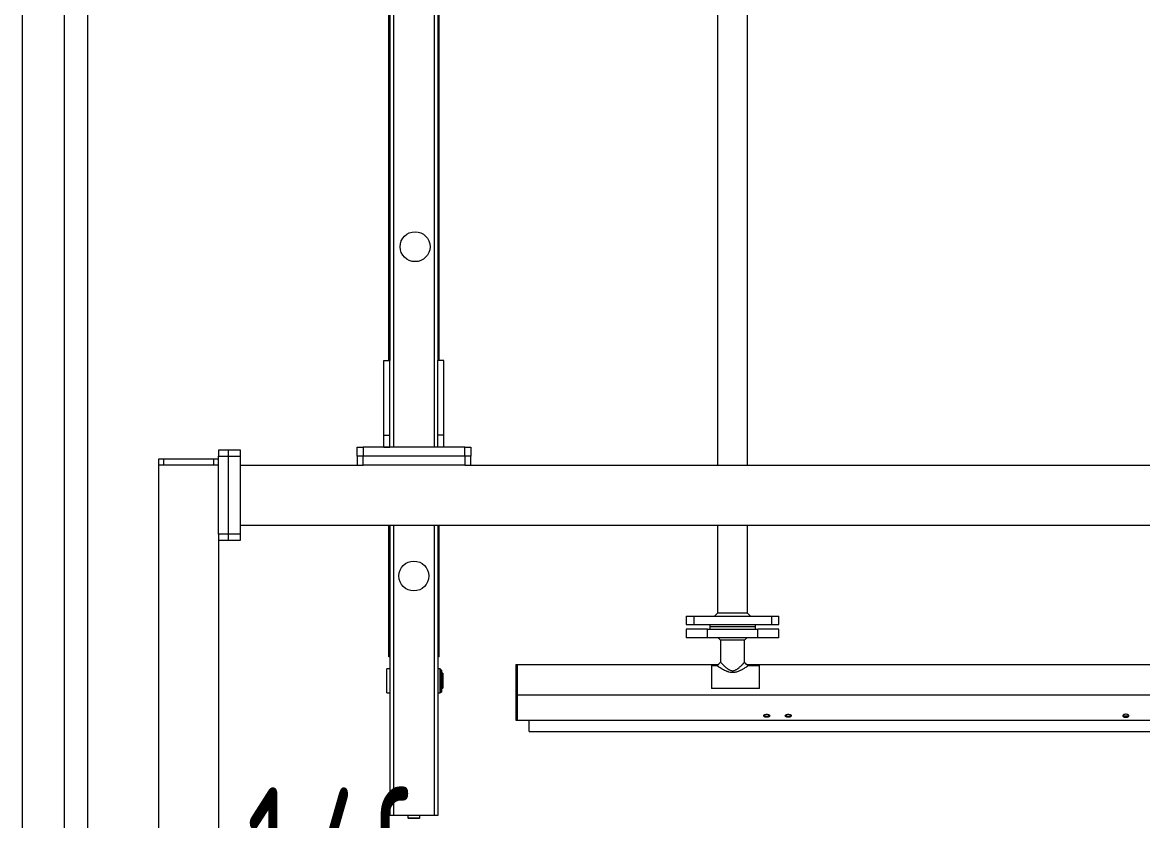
# Model space of a CAD drawing. Header units: millimetres. Extents: x -17820 to 17820, y -12600 to 12600.
# Drawn here: x 6076 to 7947, y 6544 to 7878 of the extents above; entities that cross this region are included whole.
import ezdxf

# ---------------------------------------------------------------- set-up
doc = ezdxf.new("R2010")
doc.units = ezdxf.units.MM
doc.linetypes.add('虚线', pattern=[2, 1, -1])
doc.layers.get('0').update_dxf_attribs({"lineweight": 35})
doc.layers.add('尺寸线层', color=3, linetype='Continuous', lineweight=18)
doc.layers.add('虚线层', color=6, linetype='虚线', lineweight=18)
doc.styles.add('机械', font='isocp', dxfattribs={"width": 0.667, "bigfont": 'gbcbig.shx'})
doc.dimstyles.new('标准', dxfattribs={"dimscale": 60, "dimtxt": 4, "dimasz": 3, "dimexe": 1, "dimexo": 0, "dimgap": 0.76128, "dimtad": 1, "dimdec": 1, "dimdsep": 46, "dimtxsty": '机械', "dimblk": '_CAXARROW', "dimcen": 0, "dimdle": 4, "dimclrt": 2, "dimaunit": 1, "dimazin": 2, "dimtfac": 0.707107, "dimtdec": 3, "dimtmove": 0, "dimatfit": 3, "dimfxl": 0, "dimfrac": 2, "dimtolj": 1, "dimlwd": 18, "dimarcsym": 0})

# ---------------------------------------------------------------- blocks, each defined once
blk = doc.blocks.new('*X186')
at = {"layer": '尺寸线层', "linetype": 'Continuous', "lineweight": 18}
for points in [[(11014.3, 9122.9), (10991.8, 8942.9), (11036.8, 8942.9)], [(11014.3, 4347.9), (10991.8, 4527.9), (11036.8, 4527.9)]]:
    blk.add_hatch(color=0, dxfattribs=at).paths.add_polyline_path(points, flags=0)
at = {"layer": '尺寸线层', "color": 0, "linetype": 'Continuous'}
for p, q in [((6587, 9122.9), (11074.3, 9122.9)), ((8682, 4347.9), (11074.3, 4347.9))]:
    blk.add_line(p, q, dxfattribs=at)
at = {"layer": '尺寸线层', "color": 0, "linetype": 'Continuous', "lineweight": 18}
blk.add_line((11014.3, 4347.9), (11014.3, 9122.9), dxfattribs=at)
at = {"layer": '尺寸线层', "color": 2, "insert": (10848.7, 6735.4), "char_height": 240, "width": 919.317, "attachment_point": 5, "rotation": 90, "line_spacing_factor": 0.939812, "style": '机械'}
blk.add_mtext('\\T1.1;4775', dxfattribs=at)
blk = doc.blocks.new('_CAXARROW')
blk.add_hatch(color=2).paths.add_polyline_path([(0, 0), (-1, 0.125), (-1, -0.125)], flags=0)
blk = doc.blocks.new('*X203')
at = {"layer": '尺寸线层', "linetype": 'Continuous', "lineweight": 18}
for points in [[(6075.5, 9740.3), (6255.5, 9717.8), (6255.5, 9762.8)], [(9180.5, 9740.3), (9000.5, 9717.8), (9000.5, 9762.8)]]:
    blk.add_hatch(color=0, dxfattribs=at).paths.add_polyline_path(points, flags=0)
at = {"layer": '尺寸线层', "color": 0, "linetype": 'Continuous'}
for p, q in [((6075.5, 5567.9), (6075.5, 9800.3)), ((9180.5, 6254.4), (9180.5, 9800.3))]:
    blk.add_line(p, q, dxfattribs=at)
at = {"layer": '尺寸线层', "color": 0, "linetype": 'Continuous', "lineweight": 18}
blk.add_line((9180.5, 9740.3), (6075.5, 9740.3), dxfattribs=at)
at = {"layer": '尺寸线层', "color": 2, "insert": (7628, 9906), "char_height": 240, "width": 827.842, "attachment_point": 5, "line_spacing_factor": 0.939812, "style": '机械'}
blk.add_mtext('\\T1.1;3105', dxfattribs=at)
blk = doc.blocks.new('BLOCK19_1')
at = {"color": 8, "linetype": 'Continuous', "lineweight": 15}
for p, q in [((-3462.7, 2380.9), (-3462.7, 475.9)), ((-3394.7, 2380.9), (-3394.7, 475.9)), ((-3462.7, 345.9), (-3462.7, -139.1)), ((-3394.7, 345.9), (-3394.7, -139.1))]:
    blk.add_line(p, q, dxfattribs=at)
at = {"color": 7, "linetype": 'Continuous', "lineweight": 15}
for p, q in [((-3470.7, 620.9), (-3470.7, 2200.9)), ((-3468.7, 2201.7), (-3468.7, 620.9)), ((-3388.7, 2201.7), (-3388.7, 620.9)), ((-3386.7, 620.9), (-3386.7, 2200.9)), ((-2921.2, 2097.9), (-2921.2, 445.9)), ((-2871.2, 445.9), (-2871.2, 2097.9)), ((-3478.7, 620.9), (-3468.7, 620.9)), ((-3478.7, 495.9), (-3478.7, 620.9)), ((-3468.7, 495.9), (-3468.7, 620.9)), ((-3378.7, 620.9), (-3388.7, 620.9)), ((-3388.7, 495.9), (-3388.7, 620.9)), ((-3378.7, 495.9), (-3378.7, 620.9)), ((-3478.7, 495.9), (-3468.7, 495.9)), ((-3478.7, 475.9), (-3478.7, 495.9)), ((-3468.7, 475.9), (-3468.7, 495.9)), ((-3378.7, 495.9), (-3388.7, 495.9)), ((-3388.7, 475.9), (-3388.7, 495.9)), ((-3378.7, 475.9), (-3378.7, 495.9)), ((-3738.2, 470.9), (-3755.2, 470.9)), ((-3755.2, 470.9), (-3755.2, 460.9)), ((-3738.2, 460.9), (-3738.2, 470.9)), ((-3718.2, 470.9), (-3738.2, 470.9)), ((-3718.2, 460.9), (-3718.2, 470.9)), ((-3523.7, 460.9), (-3523.7, 475.9)), ((-3523.7, 475.9), (-3513.7, 475.9)), ((-3513.7, 475.9), (-3513.7, 460.9)), ((-3343.7, 475.9), (-3513.7, 475.9)), ((-3478.7, 475.9), (-3468.7, 475.9)), ((-3378.7, 475.9), (-3388.7, 475.9)), ((-3343.7, 460.9), (-3343.7, 475.9)), ((-3343.7, 475.9), (-3333.7, 475.9)), ((-3333.7, 475.9), (-3333.7, 460.9)), ((-3855.2, 455.9), (-3855.2, 445.9)), ((-3847.2, 455.9), (-3855.2, 455.9)), ((-3847.2, 455.9), (-3847.2, 445.9)), ((-3763.2, 455.9), (-3847.2, 455.9)), ((-3763.2, 455.9), (-3763.2, 445.9)), ((-3755.2, 455.9), (-3763.2, 455.9)), ((-3755.2, 460.9), (-3738.2, 460.9)), ((-3755.2, 330.9), (-3755.2, 460.9)), ((-3738.2, 330.9), (-3738.2, 460.9)), ((-3738.2, 460.9), (-3718.2, 460.9)), ((-3718.2, 330.9), (-3718.2, 460.9)), ((-3523.7, 460.9), (-3523.7, 445.9)), ((-3513.7, 460.9), (-3523.7, 460.9)), ((-3513.7, 445.9), (-3513.7, 460.9)), ((-3343.7, 460.9), (-3513.7, 460.9)), ((-3343.7, 460.9), (-3343.7, 445.9)), ((-3333.7, 460.9), (-3343.7, 460.9)), ((-3333.7, 445.9), (-3333.7, 460.9)), ((-3855.2, 445.9), (-3855.2, -759.1)), ((-3847.2, 445.9), (-3855.2, 445.9)), ((-3763.2, 445.9), (-3847.2, 445.9)), ((-3755.2, 445.9), (-3763.2, 445.9)), ((-3718.2, 445.9), (-3523.5, 445.9)), ((-3523.5, 445.9), (-3513.7, 445.9)), ((-3343.7, 445.9), (-3513.7, 445.9)), ((-3343.7, 445.9), (-3333.9, 445.9)), ((-3333.9, 445.9), (-1708.5, 445.9)), ((-3718.2, 345.9), (-1324.2, 345.9)), ((-3470.7, 125.9), (-3470.7, 345.9)), ((-3468.7, 345.9), (-3468.7, -139.1)), ((-3388.7, 345.9), (-3388.7, -139.1)), ((-3386.7, 125.9), (-3386.7, 345.9)), ((-2921.2, 345.9), (-2921.2, 198.9)), ((-2871.2, 198.9), (-2871.2, 345.9)), ((-3738.2, 330.9), (-3755.2, 330.9)), ((-3755.2, 330.9), (-3755.2, 320.9)), ((-3755.2, 320.9), (-3738.2, 320.9)), ((-3755.2, 320.9), (-3755.2, -759.1)), ((-3738.2, 320.9), (-3738.2, 330.9)), ((-3718.2, 330.9), (-3738.2, 330.9)), ((-3738.2, 320.9), (-3718.2, 320.9)), ((-3718.2, 320.9), (-3718.2, 330.9)), ((-2973.7, 193.9), (-2973.7, 179.9)), ((-2973.7, 193.9), (-2961.2, 193.9)), ((-2961.2, 193.9), (-2961.2, 179.9)), ((-2961.2, 193.9), (-2831.2, 193.9)), ((-2921.2, 198.9), (-2926.2, 193.9)), ((-2913.9, 198.9), (-2921.2, 198.9)), ((-2871.2, 198.9), (-2913.9, 198.9)), ((-2866.2, 193.9), (-2871.2, 198.9)), ((-2831.2, 193.9), (-2818.7, 193.9)), ((-2831.2, 193.9), (-2831.2, 179.9)), ((-2818.7, 179.9), (-2818.7, 193.9)), ((-2973.7, 179.9), (-2961.2, 179.9)), ((-2973.7, 171.9), (-2973.7, 157.9)), ((-2938.4, 171.9), (-2973.7, 171.9)), ((-2961.2, 179.9), (-2831.2, 179.9)), ((-2938.4, 157.9), (-2938.4, 171.9)), ((-2938.4, 171.9), (-2854, 171.9)), ((-2934.2, 179.9), (-2934.2, 175.9)), ((-2934.2, 175.9), (-2934.2, 171.9)), ((-2896.2, 175.9), (-2934.2, 175.9)), ((-2923.1, 175.9), (-2934.2, 175.9)), ((-2858.2, 175.9), (-2923.1, 175.9)), ((-2858.2, 175.9), (-2896.2, 175.9)), ((-2858.2, 175.9), (-2858.2, 179.9)), ((-2858.2, 171.9), (-2858.2, 175.9)), ((-2818.7, 171.9), (-2854, 171.9)), ((-2854, 157.9), (-2854, 171.9)), ((-2831.2, 179.9), (-2818.7, 179.9)), ((-2818.7, 157.9), (-2818.7, 171.9)), ((-2938.4, 157.9), (-2973.7, 157.9)), ((-2854, 157.9), (-2938.4, 157.9)), ((-2920.2, 157.9), (-2916.2, 153.9)), ((-2916.2, 153.9), (-2916.2, 116.8)), ((-2896.2, 153.9), (-2916.2, 153.9)), ((-2876.2, 153.9), (-2896.2, 153.9)), ((-2876.2, 153.9), (-2872.2, 157.9)), ((-2876.2, 116.8), (-2876.2, 153.9)), ((-2818.7, 157.9), (-2854, 157.9)), ((-3468.7, 125.9), (-3470.7, 125.9)), ((-3386.7, 125.9), (-3388.7, 125.9)), ((-3258.2, 112.9), (-3256.2, 112.9)), ((-3258.2, 112.9), (-3258.2, 45.6)), ((-3256.2, 112.9), (-2931.2, 112.9)), ((-3256.2, 112.9), (-3256.2, 62.5)), ((-2931.2, 112.9), (-2931.2, 72.9)), ((-2931.2, 112.9), (-2920.2, 112.9)), ((-2916.2, 116.8), (-2922.2, 110.9)), ((-2872.3, 112.9), (-2851.2, 112.9)), ((-2851.2, 72.9), (-2851.2, 112.9)), ((-2851.2, 112.9), (-2191.2, 112.9)), ((-3468.7, 105.9), (-3473.7, 105.9)), ((-3473.7, 85.9), (-3473.7, 105.9)), ((-3384.7, 105.9), (-3388.7, 105.9)), ((-3383.7, 104.9), (-3384.7, 105.9)), ((-3384.7, 65.9), (-3384.7, 105.9)), ((-3383.7, 104.9), (-3383.7, 66.9)), ((-3382.5, 103.6), (-3383.7, 103.6)), ((-3382.5, 103.6), (-3382.5, 74.3)), ((-3382.4, 97.8), (-3382.5, 97.8)), ((-3380.4, 98.4), (-3382.4, 98.4)), ((-3382.4, 98.4), (-3382.4, 73.4)), ((-3380.4, 98.4), (-3380.4, 73.4)), ((-2922.2, 110.9), (-2931.2, 110.9)), ((-2876.2, 110.9), (-2876.3, 110.9)), ((-2851.2, 110.9), (-2870.3, 110.9)), ((-3473.7, 65.9), (-3473.7, 85.9)), ((-3473.7, 65.9), (-3468.7, 65.9)), ((-3388.7, 65.9), (-3384.7, 65.9)), ((-3384.7, 65.9), (-3383.7, 66.9)), ((-3383.7, 74.3), (-3382.5, 74.3)), ((-3382.5, 70.6), (-3383.7, 70.6)), ((-3383.7, 69.4), (-3382.5, 69.4)), ((-3383.7, 69.4), (-3383.7, 66.9)), ((-3383.7, 66.9), (-3382.5, 66.9)), ((-3382.5, 74.3), (-3382.5, 70.6)), ((-3382.5, 73.9), (-3382.4, 73.9)), ((-3382.5, 70.6), (-3382.5, 69.4)), ((-3382.5, 69.4), (-3382.5, 66.9)), ((-3382.4, 73.4), (-3380.4, 73.4)), ((-3256.2, 62.5), (-1786.2, 62.5)), ((-3256.2, 62.5), (-3256.2, 20)), ((-2851.2, 72.9), (-2931.2, 72.9)), ((-3258.2, 45.6), (-3258.2, 20)), ((-3258.2, 45.6), (-3256.2, 45.6)), ((-3256.2, 45.6), (-3256.2, 20)), ((-3258.2, 20), (-3256.2, 20)), ((-3256.2, 20), (-1786.2, 20)), ((-3236.2, 1), (-3236.2, 20)), ((-3236.2, 1), (-1806.2, 1)), ((-3462.7, -139.1), (-3468.7, -139.1)), ((-3394.7, -139.1), (-3462.7, -139.1)), ((-3438.7, -139.1), (-3438.7, -143.1)), ((-3438.7, -143.1), (-3437.7, -144.1)), ((-3438.7, -143.1), (-3418.7, -143.1)), ((-3419.7, -144.1), (-3437.7, -144.1)), ((-3419.7, -144.1), (-3418.7, -143.1)), ((-3418.7, -143.1), (-3418.7, -139.1)), ((-3388.7, -139.1), (-3394.7, -139.1))]:
    blk.add_line(p, q, dxfattribs=at)
for points in [[(-2870.3, 110.9), (-2873.3, 113.9), (-2876.2, 116.8)], [(-2839.2, 25), (-2840.6, 25.1), (-2841.8, 25.4), (-2842.9, 25.8), (-2843.7, 26.4), (-2844.1, 27), (-2844.2, 27.7), (-2843.9, 28.3), (-2843.3, 28.9), (-2842.4, 29.4), (-2841.2, 29.8), (-2839.9, 30), (-2838.6, 30), (-2837.2, 29.8), (-2836.1, 29.4), (-2835.1, 28.9), (-2834.5, 28.3), (-2834.2, 27.7), (-2834.3, 27), (-2834.8, 26.4), (-2835.6, 25.8), (-2836.6, 25.4), (-2837.9, 25.1), (-2839.2, 25)], [(-2843.9, 28.4), (-2843.3, 27.8), (-2842.4, 27.3), (-2841.2, 26.9), (-2839.9, 26.8), (-2838.6, 26.8), (-2837.2, 26.9), (-2836.1, 27.3), (-2835.1, 27.8), (-2834.5, 28.4)], [(-2803.2, 25), (-2804.6, 25.1), (-2805.8, 25.4), (-2806.9, 25.8), (-2807.7, 26.4), (-2808.1, 27), (-2808.2, 27.7), (-2807.9, 28.3), (-2807.3, 28.9), (-2806.4, 29.4), (-2805.2, 29.8), (-2803.9, 30), (-2802.6, 30), (-2801.2, 29.8), (-2800.1, 29.4), (-2799.1, 28.9), (-2798.5, 28.3), (-2798.2, 27.7), (-2798.3, 27), (-2798.8, 26.4), (-2799.6, 25.8), (-2800.6, 25.4), (-2801.9, 25.1), (-2803.2, 25)], [(-2807.9, 28.4), (-2807.3, 27.8), (-2806.4, 27.3), (-2805.2, 26.9), (-2803.9, 26.8), (-2802.6, 26.8), (-2801.2, 26.9), (-2800.1, 27.3), (-2799.1, 27.8), (-2798.5, 28.4)], [(-2239.2, 25), (-2237.9, 25.1), (-2236.6, 25.4), (-2235.6, 25.8), (-2234.8, 26.4), (-2234.3, 27), (-2234.2, 27.7), (-2234.5, 28.3), (-2235.1, 28.9), (-2236.1, 29.4), (-2237.2, 29.8), (-2238.6, 30), (-2239.9, 30), (-2241.2, 29.8), (-2242.4, 29.4), (-2243.3, 28.9), (-2243.9, 28.3), (-2244.2, 27.7), (-2244.1, 27), (-2243.7, 26.4), (-2242.9, 25.8), (-2241.8, 25.4), (-2240.6, 25.1), (-2239.2, 25)], [(-2234.5, 28.4), (-2235.1, 27.8), (-2236.1, 27.3), (-2237.2, 26.9), (-2238.6, 26.8), (-2239.9, 26.8), (-2241.2, 26.9), (-2242.4, 27.3), (-2243.3, 27.8), (-2243.9, 28.4)]]:
    blk.add_lwpolyline(points, dxfattribs=at)
for centre in [(-3426.7, 810.9), (-3428.7, 260.9)]:
    blk.add_circle(centre, 25, dxfattribs=at)
for centre, radius, start, end in [((-2839.8, 32.7), 5.98, 226.2708, 275.3163), ((-2838.6, 32.4), 5.73, 263.5028, 314.9103), ((-2803.8, 32.7), 5.98, 226.2707, 275.3163), ((-2802.6, 32.4), 5.73, 263.5018, 314.9112), ((-2239.9, 32.4), 5.73, 225.0888, 276.4982), ((-2238.7, 32.7), 5.98, 264.6837, 313.7293)]:
    blk.add_arc(centre, radius, start, end, dxfattribs=at)
for points, knots in [([(-2916.2, 116.8), (-2916.1, 116.7), (-2916.1, 116.7), (-2915.7, 116.3), (-2915.4, 115.9), (-2914.7, 115.2), (-2913.8, 114.2), (-2912.8, 113.2), (-2912.2, 112.6), (-2911.5, 111.9), (-2910.8, 111.2), (-2909.9, 110.4), (-2908.8, 109.3), (-2907.4, 108.1), (-2906.1, 107), (-2904.8, 106.1), (-2903.7, 105.3), (-2902.5, 104.6), (-2901, 103.8), (-2899.3, 103.2), (-2897.2, 102.7), (-2895.1, 102.7), (-2893.1, 103.2), (-2891.1, 104), (-2889.6, 104.8), (-2888.3, 105.6), (-2887.4, 106.3), (-2886.4, 107), (-2885.3, 107.9), (-2884.1, 108.9), (-2883.2, 109.8), (-2882.4, 110.5), (-2881.7, 111.2), (-2880.8, 112.1), (-2879.9, 113), (-2879, 113.9), (-2878.2, 114.7), (-2877.5, 115.5), (-2876.7, 116.4), (-2876.2, 116.9), (-2876.3, 116.8), (-2876.3, 116.8)], [0, 0, 0, 0, 12361.389579, 18098.907601, 23966.291688, 29989.460484, 46352.907335, 50920.39751, 55682.391398, 60641.700065, 65800.604192, 71577.290458, 79344.755118, 88696.913349, 96545.801581, 102268.690704, 108927.771704, 114905.383978, 120215.359762, 129332.347421, 137590.61307, 145953.319558, 154555.635393, 162998.638398, 171991.944197, 177230.400197, 181674.869364, 186900.92002, 192910.168525, 201367.439305, 207696.262073, 211244.944396, 216481.961153, 223827.715495, 230530.078921, 237948.696334, 244908.873191, 253872.817423, 262735.741494, 279404.783603, 283457.884833, 283457.884833, 283457.884833, 283457.884833]), ([(-2870.3, 110.9), (-2870.3, 110.9), (-2870.3, 110.9), (-2870.8, 110.5), (-2871.9, 109.8), (-2873.3, 108.9), (-2875.5, 107.4), (-2878.3, 105.8), (-2880.8, 104.4), (-2882.8, 103.3), (-2884.9, 102.3), (-2887.2, 101.3), (-2889.7, 100.4), (-2892.4, 99.8), (-2895, 99.5), (-2898.4, 99.5), (-2901.4, 100.1), (-2904.1, 100.9), (-2905.8, 101.5), (-2908.4, 102.6), (-2911.6, 104.3), (-2915.2, 106.4), (-2917.8, 108), (-2919.5, 109.1), (-2920.9, 110), (-2921.8, 110.6), (-2922.2, 110.9), (-2922.2, 110.9), (-2922.2, 110.9)], [0, 0, 0, 0, 2565.360049, 13099.28818, 18608.330618, 24362.477362, 35454.772894, 47341.345952, 53374.558678, 59374.350533, 65709.848939, 71785.485144, 78783.636758, 85394.490288, 91726.077365, 97901.284369, 110071.243983, 114413.849304, 118936.813586, 123661.433217, 135606.051467, 147731.732881, 159547.210462, 165123.197848, 170528.547312, 181528.579905, 186836.339116, 189478.270355, 189478.270355, 189478.270355, 189478.270355]), ([(-2876.3, 110.9), (-2876.2, 110.9), (-2876.2, 110.9), (-2876.3, 110.9), (-2876.3, 110.9)], [0, 0, 0, 0, 14130.004762, 18310.908051, 18310.908051, 18310.908051, 18310.908051])]:
    blk.add_open_spline(points, degree=3, knots=knots, dxfattribs=at)
blk = doc.blocks.new('*X219')
at = {"layer": '尺寸线层', "linetype": 'Continuous'}
blk.add_hatch(color=0, dxfattribs=at).paths.add_polyline_path([(7630.1, 5762.9), (7462.1, 5831.2), (7484, 5870.5)], flags=0)
at = {"layer": '尺寸线层', "color": 0}
blk.add_line((6635.6, 6314.5), (6357.8, 6314.5), dxfattribs=at)
at = {"layer": '尺寸线层', "color": 0, "linetype": 'Continuous'}
for p, q in [((6644.9, 6314.5), (6635.6, 6314.5)), ((7630.1, 5762.9), (6644.9, 6314.5))]:
    blk.add_line(p, q, dxfattribs=at)
at = {"layer": '尺寸线层', "color": 2, "insert": (6541.8, 6480.1), "char_height": 240, "width": 736.368, "attachment_point": 5, "line_spacing_factor": 0.939812, "style": '机械'}
blk.add_mtext('\\T1.1;a1/f', dxfattribs=at)

msp = doc.modelspace()

# ---------------------------------------------------------------- linework, layer by layer
at = {"layer": '尺寸线层'}
for p, q in [((6146.09, 6216.92), (6146.09, 8575.92)), ((6184.09, 8575.92), (6184.09, 6216.92))]:
    msp.add_line(p, q, dxfattribs=at)

# ---------------------------------------------------------------- block references
msp.add_blockref('*X219', (0, 0), dxfattribs=at)
at = {"layer": '虚线层'}
msp.add_blockref('BLOCK19_1', (10158.28, 6692.03), dxfattribs=at)

# ---------------------------------------------------------------- dimensions: what is measured, and where the dimension line sits
at = {"layer": '尺寸线层'}
dim = msp.add_linear_dim(base=(6075.54, 9740.27), p1=(9180.54, 6254.42), p2=(6075.54, 5567.92), dimstyle='标准', override={"dimsah": 1, "dimtfill": 1, "dimtzin": 8}, dxfattribs=at)
dim.commit()
dim.dimension.update_dxf_attribs({"geometry": '*X203', "text_midpoint": (7628.04, 9740.27)})
dim = msp.add_linear_dim(base=(11014.34, 9122.92), p1=(8682.04, 4347.92), p2=(6587.04, 9122.92), angle=90, dimstyle='标准', override={"dimsah": 1, "dimtfac": 1, "dimtfill": 1, "dimtzin": 8}, dxfattribs=at)
dim.commit()
dim.dimension.update_dxf_attribs({"geometry": '*X186', "text_midpoint": (11014.34, 6735.42)})

doc.saveas('drawing.dxf')
